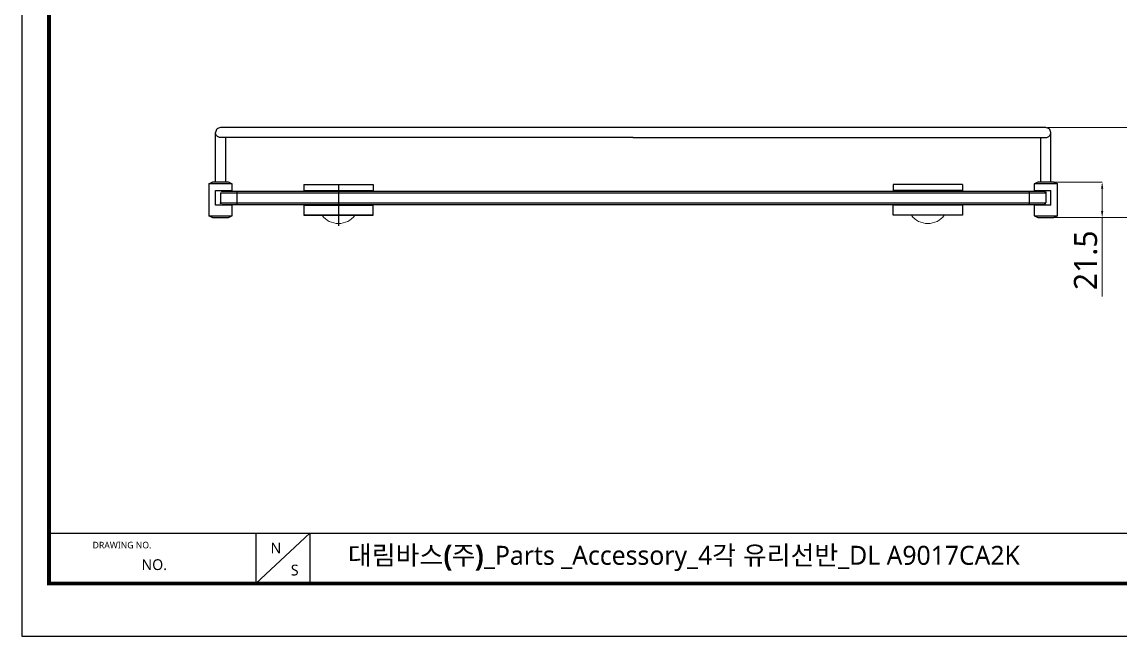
# Model space of a CAD drawing. Extents: x 16296677030 to 16296678045, y -37409617949 to -37409617205.
# Drawn here: x 16296677030 to 16296677695, y -37409617949 to -37409617577 of the extents above; entities that cross this region are included whole.
import ezdxf

# ---------------------------------------------------------------- set-up
doc = ezdxf.new("R2010")
doc.units = 0
doc.header["$LTSCALE"] = 10
doc.header["$MEASUREMENT"] = 0
doc.header["$PDMODE"] = 3
doc.header["$PDSIZE"] = -10
doc.layers.get('0').update_dxf_attribs({"linetype": 'CONTINUOUS'})
doc.layers.get('DEFPOINTS').update_dxf_attribs({"linetype": 'CONTINUOUS'})
doc.styles.add('Daelim Dimension', font='NanumGothic.ttf')
doc.dimstyles.new('DEFAULT', dxfattribs={"dimscale": 2, "dimtxt": 2, "dimasz": 2, "dimexe": 0, "dimexo": 2, "dimgap": 1, "dimtad": 1, "dimdec": 1, "dimzin": 9, "dimdsep": 46, "dimtxsty": 'Daelim Dimension', "dimcen": 0.5, "dimclrd": 252, "dimclre": 252, "dimclrt": 3, "dimadec": 1, "dimazin": 0, "dimtfac": 1, "dimtdec": 1, "dimtix": 1, "dimtmove": 0, "dimatfit": 3, "dimfxl": 1, "dimtolj": 1, "dimtzin": 1, "dimlwd": 9, "dimlwe": 9, "dimarcsym": 0})

# ---------------------------------------------------------------- blocks, each defined once
blk = doc.blocks.new('*D9')
at = {"color": 5, "lineweight": 9, "transparency": 16777216}
for p, q in [((16296677650.729179, -37409617641.293091), (16296677718.721411, -37409617641.293091)), ((16296677718.721411, -37409617645.293091), (16296677718.721411, -37409617691.789574)), ((16296677656.810591, -37409617695.789574), (16296677718.721411, -37409617695.789574))]:
    blk.add_line(p, q, dxfattribs=at)
at = {"color": 5, "transparency": 16777216}
for points in [[(16296677718.054741, -37409617645.293091), (16296677719.388069, -37409617645.293091), (16296677718.721411, -37409617641.293091)], [(16296677718.054741, -37409617691.789574), (16296677719.388069, -37409617691.789574), (16296677718.721411, -37409617695.789574)]]:
    blk.add_solid(points, dxfattribs=at)
at = {"layer": 'DEFPOINTS', "color": 0, "transparency": 16777216}
for p in [(16296677646.729179, -37409617641.293091), (16296677652.810591, -37409617695.789574), (16296677718.721411, -37409617695.789574)]:
    blk.add_point(p, dxfattribs=at)
at = {"color": 7, "transparency": 16777216, "insert": (16296677708.82011, -37409617668.541313), "char_height": 14, "attachment_point": 5, "rotation": 90, "style": 'Daelim Dimension'}
blk.add_mtext('\\A1;54.5', dxfattribs=at)
blk = doc.blocks.new('*D10')
at = {"color": 5, "lineweight": 9, "transparency": 16777216}
for p, q in [((16296677653.807449, -37409617674.289574), (16296677683.94598, -37409617674.289574)), ((16296677683.94598, -37409617678.289574), (16296677683.94598, -37409617691.789574)), ((16296677653.80592, -37409617695.789574), (16296677683.94598, -37409617695.789574)), ((16296677683.94598, -37409617695.789574), (16296677683.94598, -37409617743.566391))]:
    blk.add_line(p, q, dxfattribs=at)
at = {"color": 5, "transparency": 16777216}
for points in [[(16296677683.27932, -37409617678.289574), (16296677684.61265, -37409617678.289574), (16296677683.94598, -37409617674.289574)], [(16296677683.27932, -37409617691.789574), (16296677684.61265, -37409617691.789574), (16296677683.94598, -37409617695.789574)]]:
    blk.add_solid(points, dxfattribs=at)
at = {"layer": 'DEFPOINTS', "color": 0, "transparency": 16777216}
for p in [(16296677649.807449, -37409617674.289574), (16296677683.94598, -37409617674.289574), (16296677649.80592, -37409617695.789574)]:
    blk.add_point(p, dxfattribs=at)
at = {"color": 7, "transparency": 16777216, "insert": (16296677673.964569, -37409617721.677971), "char_height": 14, "attachment_point": 5, "rotation": 90, "style": 'Daelim Dimension'}
blk.add_mtext('\\A1;21.5', dxfattribs=at)

msp = doc.modelspace()

# ---------------------------------------------------------------- linework, layer by layer
at = {"color": 7, "linetype": 'Continuous'}
for p, q in [((16296677146.810579, -37409617674.289551), (16296677146.810579, -37409617644.289551)), ((16296677152.810579, -37409617647.288406), (16296677152.810579, -37409617674.289551)), ((16296677646.810579, -37409617674.289551), (16296677646.810579, -37409617647.289551)), ((16296677652.810579, -37409617674.289551), (16296677652.810579, -37409617644.288048)), ((16296677142.80912, -37409617675.289551), (16296677144.80912, -37409617674.289551)), ((16296677144.90155, -37409617674.289551), (16296677142.925989, -37409617675.295937)), ((16296677144.902769, -37409617674.289551), (16296677142.927731, -37409617675.295921)), ((16296677144.80912, -37409617674.289551), (16296677144.905849, -37409617674.289551)), ((16296677154.724689, -37409617674.289551), (16296677144.90288, -37409617674.289551)), ((16296677156.706249, -37409617675.295921), (16296677154.72669, -37409617674.289551)), ((16296677644.893, -37409617674.289551), (16296677642.913401, -37409617675.295937)), ((16296677654.712391, -37409617674.289551), (16296677644.902491, -37409617674.289551)), ((16296677656.692011, -37409617675.295937), (16296677654.716921, -37409617674.289551)), ((16296677656.68111, -37409617675.28952), (16296677654.718149, -37409617674.289551)), ((16296677654.718201, -37409617674.289551), (16296677654.810579, -37409617674.289551)), ((16296677654.810579, -37409617674.289551), (16296677656.810579, -37409617675.289551)), ((16296677142.80912, -37409617675.289551), (16296677142.80912, -37409617694.789551)), ((16296677146.80933, -37409617679.289551), (16296677156.80912, -37409617679.289551)), ((16296677146.80933, -37409617688.289551), (16296677146.80933, -37409617679.289551)), ((16296677149.810579, -37409617680.789551), (16296677149.810579, -37409617686.789551)), ((16296677150.810579, -37409617679.789551), (16296677159.810579, -37409617679.789551)), ((16296677156.80912, -37409617679.289551), (16296677156.80912, -37409617675.289436)), ((16296677159.810579, -37409617679.789551), (16296677639.810579, -37409617679.789551)), ((16296677200.32457, -37409617679.289551), (16296677242.283689, -37409617679.289551)), ((16296677599.296591, -37409617679.289551), (16296677557.337469, -37409617679.289551)), ((16296677639.810579, -37409617679.789551), (16296677648.810289, -37409617679.789551)), ((16296677642.810579, -37409617675.289436), (16296677642.810579, -37409617679.289551)), ((16296677642.810579, -37409617679.289551), (16296677652.81036, -37409617679.289551)), ((16296677649.810579, -37409617680.789551), (16296677649.810579, -37409617686.789551)), ((16296677652.81036, -37409617688.289551), (16296677652.81036, -37409617679.289551)), ((16296677656.810579, -37409617694.789551), (16296677656.810579, -37409617675.289551)), ((16296677150.81073, -37409617687.789551), (16296677159.810579, -37409617687.789551)), ((16296677159.810579, -37409617687.789551), (16296677639.810579, -37409617687.789551)), ((16296677639.810579, -37409617687.789551), (16296677648.810289, -37409617687.789551)), ((16296677649.1791, -37409617687.716293), (16296677648.810289, -37409617687.789551)), ((16296677649.623211, -37409617686.789551), (16296677649.810579, -37409617686.789551)), ((16296677156.80912, -37409617688.289551), (16296677146.80933, -37409617688.289551)), ((16296677156.80912, -37409617694.789658), (16296677156.80912, -37409617688.289551)), ((16296677200.32457, -37409617688.289551), (16296677242.283689, -37409617688.289551)), ((16296677599.296591, -37409617688.289551), (16296677557.337469, -37409617688.289551)), ((16296677642.810579, -37409617688.289551), (16296677642.810579, -37409617694.789658)), ((16296677652.81036, -37409617688.289551), (16296677642.810579, -37409617688.289551)), ((16296677144.80912, -37409617695.789551), (16296677142.80912, -37409617694.789551)), ((16296677142.927679, -37409617694.783157), (16296677144.902769, -37409617695.789551)), ((16296677142.938589, -37409617694.789581), (16296677144.90155, -37409617695.789551)), ((16296677144.901501, -37409617695.789551), (16296677144.80912, -37409617695.789551)), ((16296677144.907301, -37409617695.789551), (16296677154.717211, -37409617695.789551)), ((16296677154.72669, -37409617695.789551), (16296677156.706301, -37409617694.783157)), ((16296677642.913441, -37409617694.78318), (16296677644.893, -37409617695.789551)), ((16296677644.895, -37409617695.789551), (16296677654.71681, -37409617695.789551)), ((16296677654.810579, -37409617695.789551), (16296677654.71384, -37409617695.789551)), ((16296677654.716921, -37409617695.789551), (16296677656.691959, -37409617694.78318)), ((16296677654.718149, -37409617695.789551), (16296677656.693701, -37409617694.783157)), ((16296677656.810579, -37409617694.789551), (16296677654.810579, -37409617695.789551))]:
    msp.add_line(p, q, dxfattribs=at)
at = {"color": 2, "linetype": 'Continuous'}
for p, q in [((16296677149.810579, -37409617680.789551), (16296677159.810579, -37409617680.789551)), ((16296677159.810579, -37409617680.789551), (16296677159.810579, -37409617679.789551)), ((16296677159.810579, -37409617686.789551), (16296677159.810579, -37409617680.789551)), ((16296677159.810579, -37409617680.789551), (16296677639.810579, -37409617680.789551)), ((16296677639.810579, -37409617679.789551), (16296677639.810579, -37409617680.789551)), ((16296677639.810579, -37409617680.789551), (16296677649.810579, -37409617680.789551)), ((16296677639.810579, -37409617680.789551), (16296677639.810579, -37409617686.789551)), ((16296677149.810579, -37409617686.789551), (16296677159.810579, -37409617686.789551)), ((16296677159.810579, -37409617687.789551), (16296677159.810579, -37409617686.789551)), ((16296677159.810579, -37409617686.789551), (16296677639.810579, -37409617686.789551)), ((16296677639.810579, -37409617686.789551), (16296677639.810579, -37409617687.789551)), ((16296677639.810579, -37409617686.789551), (16296677649.623211, -37409617686.789551))]:
    msp.add_line(p, q, dxfattribs=at)
for p, q in [((16296677200.32457, -37409617675.789551), (16296677200.32457, -37409617679.789551)), ((16296677200.32457, -37409617675.789551), (16296677242.283689, -37409617675.789551)), ((16296677242.283689, -37409617675.789551), (16296677242.283689, -37409617679.789551)), ((16296677557.337469, -37409617675.789551), (16296677557.337469, -37409617679.789551)), ((16296677599.296591, -37409617675.789551), (16296677557.337469, -37409617675.789551)), ((16296677599.296591, -37409617675.789551), (16296677599.296591, -37409617679.789551)), ((16296677200.32457, -37409617687.789551), (16296677200.32457, -37409617694.389549)), ((16296677242.283689, -37409617694.389549), (16296677242.283689, -37409617687.789551)), ((16296677557.337469, -37409617694.389549), (16296677557.337469, -37409617687.789551)), ((16296677599.296591, -37409617687.789551), (16296677599.296591, -37409617694.389549)), ((16296677200.32457, -37409617694.389549), (16296677242.283689, -37409617694.389549)), ((16296677599.296591, -37409617694.389549), (16296677557.337469, -37409617694.389549))]:
    msp.add_line(p, q)
at = {"color": 2}
msp.add_line((16296677221.304131, -37409617676.289551), (16296677221.304131, -37409617700.789551), dxfattribs=at)
at = {"color": 8, "linetype": 'Continuous', "lineweight": 15}
for p, q in [((16296677200.304131, -37409617694.189552), (16296677242.304131, -37409617694.189552)), ((16296677599.31703, -37409617694.189552), (16296677557.31703, -37409617694.189552))]:
    msp.add_line(p, q, dxfattribs=at)
at = {"color": 5}
msp.add_line((16296677045.86632, -37409617886.982193), (16296677863.59848, -37409617886.982193), dxfattribs=at)
at = {"color": 5, "ltscale": 40}
for p, q in [((16296677171.21339, -37409617886.982193), (16296677171.21339, -37409617917.583672)), ((16296677171.21339, -37409617886.982193), (16296677171.21339, -37409617917.583672)), ((16296677203.96459, -37409617886.982193), (16296677171.21339, -37409617917.583672)), ((16296677203.96459, -37409617886.982193), (16296677171.21339, -37409617917.583672)), ((16296677203.96459, -37409617886.982193), (16296677203.96459, -37409617917.583672)), ((16296677203.96459, -37409617886.982193), (16296677203.96459, -37409617917.583672))]:
    msp.add_line(p, q, dxfattribs=at)
at = {"ltscale": 0.5}
msp.add_lwpolyline([(16296677029.53594, -37409617949.330544), (16296678045.09594, -37409617949.330544), (16296678045.09594, -37409617205.210548), (16296677029.53594, -37409617205.210548)], close=True, dxfattribs=at)
at = {"color": 5, "linetype": 'ByBlock', "lineweight": 200, "const_width": 2.34}
msp.add_lwpolyline([(16296677045.86632, -37409617917.467987), (16296678028.666321, -37409617917.467987), (16296678028.666321, -37409617222.487984), (16296677045.86632, -37409617222.487984)], close=True, dxfattribs=at)
at = {"color": 7, "linetype": 'Continuous', "flags": 128}
for points in [[(16296677149.93716, -37409617641.292221), (16296677149.93716, -37409617641.292221), (16296677149.725, -37409617641.290771), (16296677149.263969, -37409617641.339767), (16296677148.63916, -37409617641.52771), (16296677147.843069, -37409617642.024841), (16296677147.447309, -37409617642.441597), (16296677147.112909, -37409617642.977074), (16296677146.88891, -37409617643.608498), (16296677146.810579, -37409617644.289551)], [(16296677649.54838, -37409617641.297707), (16296677649.52746, -37409617641.296753), (16296677648.910151, -37409617641.295021), (16296677647.651991, -37409617641.293633), (16296677645.806351, -37409617641.292526), (16296677643.52224, -37409617641.291656), (16296677640.31765, -37409617641.290871), (16296677636.961349, -37409617641.290329), (16296677633.596769, -37409617641.28997), (16296677630.16321, -37409617641.289757), (16296677619.071039, -37409617641.289558), (16296677599.03348, -37409617641.289551), (16296677564.14418, -37409617641.289551), (16296677534.12748, -37409617641.289551), (16296677505.159439, -37409617641.289551), (16296677454.492861, -37409617641.289551), (16296677404.774879, -37409617641.289551), (16296677378.075359, -37409617641.289551), (16296677351.382429, -37409617641.289551), (16296677324.71369, -37409617641.289551), (16296677297.304119, -37409617641.289551), (16296677268.68795, -37409617641.289551), (16296677238.981461, -37409617641.289551), (16296677216.373131, -37409617641.289551), (16296677194.01442, -37409617641.289551), (16296677172.17725, -37409617641.289551), (16296677161.47678, -37409617641.289551), (16296677158.8514, -37409617641.289551), (16296677156.27808, -37409617641.289551), (16296677153.964399, -37409617641.289551), (16296677152.040979, -37409617641.289551), (16296677150.688551, -37409617641.289574), (16296677149.956909, -37409617641.289627), (16296677149.928141, -37409617641.289757)], [(16296677652.810579, -37409617644.289558), (16296677652.73781, -37409617643.632828), (16296677652.52681, -37409617643.015953), (16296677652.205391, -37409617642.482674), (16296677651.815491, -37409617642.057899), (16296677650.996929, -37409617641.534103), (16296677650.307911, -37409617641.331078), (16296677649.798719, -37409617641.289589), (16296677649.53858, -37409617641.307068)], [(16296677399.810579, -37409617647.289551), (16296677373.54051, -37409617647.289551), (16296677347.073441, -37409617647.289551), (16296677320.54257, -37409617647.289551), (16296677293.147511, -37409617647.289551), (16296677264.656321, -37409617647.289551), (16296677235.061661, -37409617647.289551), (16296677212.29693, -37409617647.289551), (16296677189.400999, -37409617647.289551), (16296677177.8109, -37409617647.289551), (16296677166.140791, -37409617647.289551), (16296677160.381519, -37409617647.289551), (16296677157.49843, -37409617647.289551), (16296677154.812401, -37409617647.289551), (16296677152.52475, -37409617647.289551), (16296677150.849621, -37409617647.289551), (16296677149.96801, -37409617647.289513), (16296677149.76829, -37409617647.289253), (16296677149.647539, -37409617647.285118), (16296677149.447029, -37409617647.267441), (16296677149.163481, -37409617647.218933), (16296677148.79809, -37409617647.113533), (16296677148.367821, -37409617646.919853), (16296677147.906639, -37409617646.607964), (16296677147.460791, -37409617646.154617), (16296677147.13689, -37409617645.650223), (16296677146.810579, -37409617644.975166)], [(16296677399.810579, -37409617647.289551), (16296677426.080641, -37409617647.289551), (16296677452.54772, -37409617647.289551), (16296677479.078581, -37409617647.289551), (16296677506.47364, -37409617647.289551), (16296677534.96483, -37409617647.289551), (16296677564.5595, -37409617647.289551), (16296677587.32423, -37409617647.289551), (16296677610.22015, -37409617647.289551), (16296677621.810261, -37409617647.289551), (16296677633.48037, -37409617647.289551), (16296677639.239639, -37409617647.289551), (16296677642.12273, -37409617647.289551), (16296677644.80876, -37409617647.289551), (16296677647.096411, -37409617647.289551), (16296677648.77154, -37409617647.289551), (16296677649.653139, -37409617647.289513), (16296677649.852871, -37409617647.289253), (16296677649.973619, -37409617647.285118), (16296677650.174129, -37409617647.267441), (16296677650.45768, -37409617647.218933), (16296677650.823059, -37409617647.113533), (16296677651.25334, -37409617646.919853), (16296677651.71452, -37409617646.607964), (16296677652.16036, -37409617646.154617), (16296677652.484261, -37409617645.650223), (16296677652.810579, -37409617644.975166)], [(16296677649.166109, -37409617687.723969), (16296677649.5917, -37409617687.358368), (16296677649.627451, -37409617686.789551)]]:
    msp.add_lwpolyline(points, dxfattribs=at)
at = {"color": 2, "linetype": 'Continuous', "flags": 128}
for points in [[(16296677156.80912, -37409617675.289436), (16296677156.42667, -37409617675.289543), (16296677155.29825, -37409617675.289574), (16296677153.55097, -37409617675.289742), (16296677151.381821, -37409617675.289726), (16296677149.03537, -37409617675.289452), (16296677146.77615, -37409617675.289413), (16296677144.85887, -37409617675.289421), (16296677143.499689, -37409617675.289383), (16296677142.85186, -37409617675.289543), (16296677142.80912, -37409617675.289551)], [(16296677656.810579, -37409617675.289551), (16296677656.42819, -37409617675.289421), (16296677655.299829, -37409617675.289703), (16296677653.552601, -37409617675.289619), (16296677651.38348, -37409617675.28968), (16296677649.03702, -37409617675.289597), (16296677646.777781, -37409617675.289413), (16296677644.86047, -37409617675.289429), (16296677643.50124, -37409617675.289413), (16296677642.85334, -37409617675.289452), (16296677642.810579, -37409617675.289436)], [(16296677142.80912, -37409617694.789551), (16296677143.191509, -37409617694.78968), (16296677144.31987, -37409617694.789413), (16296677146.067101, -37409617694.789482), (16296677148.236219, -37409617694.789421), (16296677150.58267, -37409617694.789513), (16296677152.841909, -37409617694.789688), (16296677154.75922, -37409617694.789673), (16296677156.11845, -37409617694.789703), (16296677156.766359, -37409617694.78965), (16296677156.80912, -37409617694.789658)], [(16296677642.810579, -37409617694.789658), (16296677643.193029, -37409617694.789574), (16296677644.321449, -37409617694.789528), (16296677646.068729, -37409617694.78936), (16296677648.237869, -37409617694.789368), (16296677650.58433, -37409617694.78965), (16296677652.84355, -37409617694.789703), (16296677654.76083, -37409617694.78968), (16296677656.120001, -37409617694.789726), (16296677656.767839, -37409617694.789574), (16296677656.810579, -37409617694.789551)]]:
    msp.add_lwpolyline(points, dxfattribs=at)
at = {"color": 7, "linetype": 'Continuous'}
for centre, radius, start, end in [((16296677150.810579, -37409617680.789551), 1, 90, 180), ((16296677648.810579, -37409617680.789551), 1, 0, 90.016501737), ((16296677150.81089, -37409617686.789574), 0.999984, 180, 269.99060166)]:
    msp.add_arc(centre, radius, start, end, dxfattribs=at)
at = {"color": 7, "linetype": 'Continuous', "lineweight": 15}
for centre in [(16296677221.304131, -37409617686.989304), (16296677578.31703, -37409617686.989304)]:
    msp.add_arc(centre, 12.40025, 216.639658945, 323.360341055, dxfattribs=at)

# ---------------------------------------------------------------- texts
at = {"color": 5, "ltscale": 40, "style": 'Daelim Dimension'}
msp.add_text('DRAWING NO.', height=4.00765758, dxfattribs=at).set_placement((16296677072.344049, -37409617896.240311))
at = {"attachment_point": 1, "style": 'Daelim Dimension'}
for s, insert, char_height, width in [('N', (16296677180.12129, -37409617892.719429), 6.558433, 9.15300448), ('NO.', (16296677101.937851, -37409617902.795013), 6.5584328, 41.14335375), ('S', (16296677192.42779, -37409617906.087181), 6.558433, 9.15300448)]:
    msp.add_mtext(s, dxfattribs=dict(at, insert=insert, char_height=char_height, width=width))
at = {"color": 2, "insert": (16296677227.04479, -37409617894.660744), "char_height": 11.49876, "width": 546.05760711, "attachment_point": 1, "style": 'Daelim Dimension'}
msp.add_mtext('{\\fPretendard Variable SemiBold|b0|i0|c129|p2;대림바스(주)}_Parts _Accessory_4{\\fGulim|b0|i0|c129|p50;각 유리선반}_DL A9017CA2K', dxfattribs=at)

# ---------------------------------------------------------------- dimensions: what is measured, and where the dimension line sits
at = {"color": 5}
for base, p1, p2, picture, middle in [((16296677718.721411, -37409617695.789574), (16296677646.72917, -37409617641.293083), (16296677652.810579, -37409617695.789551), '*D9', (16296677718.72139, -37409617668.541313)), ((16296677683.94598, -37409617674.289574), (16296677649.80591, -37409617695.789551), (16296677649.80744, -37409617674.289551), '*D10', (16296677683.945971, -37409617721.677971))]:
    dim = msp.add_linear_dim(base=base, p1=p1, p2=p2, angle=90, dimstyle='DEFAULT', override={"dimtxt": 7, "dimclrd": 5, "dimclre": 5, "dimclrt": 7}, dxfattribs=at)
    dim.commit()
    dim.dimension.update_dxf_attribs({"geometry": picture, "text_midpoint": middle, "dimtype": 160})

doc.saveas('drawing.dxf')
